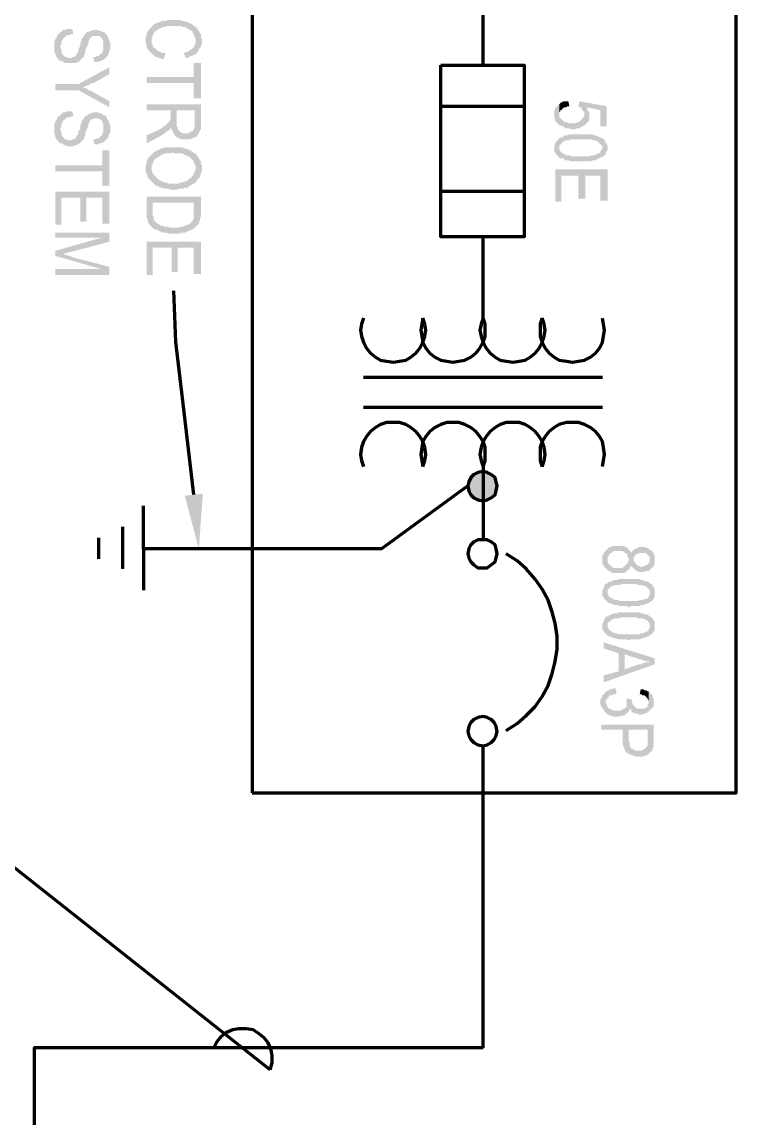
# Model space of a CAD drawing. Header units: inches. Extents: x -186 to 186, y -282 to 282.
# Drawn here: x -68.97 to -42.63, y -41.3 to -0.85 of the extents above; entities that cross this region are included whole.
import ezdxf

# ---------------------------------------------------------------- set-up
doc = ezdxf.new("R2010")
doc.units = ezdxf.units.IN
doc.header["$MEASUREMENT"] = 0
doc.layers.add('H', color=7, linetype='CONTINUOUS', lineweight=100)
doc.layers.add('P', color=250, linetype='CONTINUOUS', lineweight=100)

msp = doc.modelspace()

# ---------------------------------------------------------------- hatches: boundary and pattern name
at = {"layer": 'H', "linetype": 'Continuous'}
for points in [[(-62.556, -1.037), (-62.63, -1), (-62.667, -0.963), (-62.704, -0.926), (-62.815, -0.889), (-62.852, -0.852), (-62.889, -0.852), (-63, -0.815), (-63.074, -0.815), (-63.111, -0.778), (-63.185, -0.778), (-63.222, -0.778), (-63.481, -0.778), (-63.519, -0.778), (-63.593, -0.778), (-63.63, -0.815), (-63.704, -0.815), (-63.741, -0.815), (-63.815, -0.815), (-63.852, -0.852), (-63.889, -0.852), (-63.963, -0.889), (-64, -0.889), (-64.074, -0.926), (-64.111, -0.963), (-64.148, -1), (-64.185, -1.037), (-64.222, -1.074), (-64.259, -1.111), (-64.296, -1.148), (-64.333, -1.222), (-64.37, -1.259), (-64.37, -1.296), (-64.37, -1.37), (-64.407, -1.407), (-64.407, -1.481), (-64.407, -1.519), (-64.407, -1.556), (-64.407, -1.63), (-64.37, -1.704), (-64.37, -1.741), (-64.37, -1.778), (-64.333, -1.852), (-64.296, -1.889), (-64.296, -1.926), (-64.222, -1.963), (-64.222, -2), (-64.185, -2), (-64.185, -1.519), (-64.185, -1.444), (-64.148, -1.407), (-64.148, -1.333), (-64.111, -1.296), (-64.111, -1.259), (-64.074, -1.222), (-64.037, -1.185), (-63.963, -1.148), (-63.926, -1.111), (-63.852, -1.074), (-63.815, -1.074), (-63.778, -1.037), (-63.741, -1.037), (-63.667, -1.037), (-63.63, -1), (-63.556, -1), (-63.481, -1), (-63.222, -1), (-63.148, -1), (-63.111, -1), (-63.037, -1.037), (-63, -1.037), (-62.963, -1.037), (-62.889, -1.074), (-62.852, -1.111), (-62.778, -1.148), (-62.704, -1.185), (-62.667, -1.222), (-62.667, -1.259), (-62.63, -1.296), (-62.63, -1.333), (-62.593, -1.37), (-62.593, -1.444), (-62.556, -1.481), (-62.556, -1.556)], [(-65.704, -1.741), (-65.704, -1.63), (-65.741, -1.593), (-65.741, -1.519), (-65.778, -1.481), (-65.778, -1.444), (-65.815, -1.37), (-65.852, -1.333), (-65.852, -1.296), (-65.889, -1.259), (-65.963, -1.222), (-66, -1.222), (-66.037, -1.185), (-66.111, -1.185), (-66.148, -1.148), (-66.222, -1.148), (-66.259, -1.148), (-66.296, -1.148), (-66.333, -1.148), (-66.407, -1.185), (-66.444, -1.185), (-66.519, -1.222), (-66.556, -1.222), (-66.63, -1.296), (-66.667, -1.333), (-66.667, -1.37), (-66.704, -1.37), (-66.704, -1.407), (-66.741, -1.444), (-66.778, -1.519), (-66.778, -1.556), (-66.815, -1.63), (-66.815, -1.704), (-66.852, -1.815), (-66.889, -1.852), (-66.889, -1.926), (-66.889, -1.963), (-66.926, -2), (-66.963, -2.037), (-66.963, -2.074), (-67, -2.111), (-67.037, -2.148), (-67.111, -2.148), (-67.148, -2.185), (-67.185, -2.185), (-67.222, -2.185), (-67.259, -2.185), (-67.333, -2.148), (-67.37, -2.148), (-67.407, -2.111), (-67.444, -2.074), (-67.481, -2.037), (-67.481, -2), (-67.519, -1.963), (-67.519, -1.889), (-67.519, -1.852), (-67.556, -1.778), (-67.556, -1.222), (-67.593, -1.296), (-67.63, -1.296), (-67.667, -1.333), (-67.667, -1.37), (-67.704, -1.444), (-67.741, -1.481), (-67.741, -1.519), (-67.778, -1.593), (-67.778, -1.63), (-67.778, -1.704), (-67.778, -1.778), (-67.778, -1.852), (-67.778, -1.889), (-67.778, -1.963), (-67.741, -2), (-67.741, -2.037), (-67.704, -2.111), (-67.667, -2.185), (-67.63, -2.222), (-67.593, -2.259), (-67.556, -2.296), (-67.481, -2.296), (-67.444, -2.333), (-67.407, -2.37), (-67.333, -2.37), (-67.296, -2.37), (-67.074, -2.37), (-67.037, -2.37), (-66.963, -2.37), (-66.926, -2.333), (-66.889, -2.333), (-66.852, -2.296), (-66.815, -2.259), (-66.778, -2.222), (-66.741, -2.185), (-66.704, -2.148), (-66.667, -2.111), (-66.667, -2.074), (-66.667, -2.037), (-66.63, -2), (-66.63, -1.963), (-66.63, -1.889), (-66.593, -1.815), (-66.556, -1.741), (-66.519, -1.667), (-66.519, -1.593), (-66.481, -1.519), (-66.481, -1.481), (-66.444, -1.444), (-66.407, -1.407), (-66.37, -1.37), (-66.296, -1.37), (-66.222, -1.37), (-66.148, -1.37), (-66.111, -1.37), (-66.074, -1.407), (-66.037, -1.444), (-66, -1.481), (-66, -1.519), (-65.963, -1.556), (-65.963, -1.667), (-65.963, -1.741), (-65.926, -2.222), (-65.889, -2.185), (-65.852, -2.148), (-65.815, -2.111), (-65.778, -2.037), (-65.778, -2), (-65.741, -1.963), (-65.741, -1.889), (-65.704, -1.852), (-65.704, -1.778)], [(-67.074, -1.296), (-67.111, -1.111), (-67.222, -1.111), (-67.296, -1.111), (-67.333, -1.111), (-67.37, -1.148), (-67.444, -1.148), (-67.481, -1.185), (-67.519, -1.222), (-67.556, -1.222), (-67.556, -1.778), (-67.556, -1.741), (-67.519, -1.704), (-67.519, -1.63), (-67.519, -1.593), (-67.481, -1.519), (-67.444, -1.481), (-67.444, -1.444), (-67.37, -1.407), (-67.333, -1.37), (-67.296, -1.333), (-67.259, -1.333), (-67.185, -1.333), (-67.148, -1.296)], [(-62.333, -1.556), (-62.333, -1.481), (-62.37, -1.407), (-62.37, -1.37), (-62.37, -1.296), (-62.407, -1.259), (-62.444, -1.185), (-62.481, -1.148), (-62.481, -1.111), (-62.519, -1.074), (-62.556, -1.037), (-62.556, -1.556), (-62.556, -1.63), (-62.593, -1.667), (-62.593, -1.704), (-62.63, -1.778), (-62.667, -1.815), (-62.704, -1.852), (-62.778, -1.889), (-62.852, -1.963), (-62.926, -1.963), (-63, -2), (-62.926, -2.185), (-62.852, -2.185), (-62.815, -2.148), (-62.63, -2.074), (-62.556, -2.037), (-62.481, -1.963), (-62.444, -1.889), (-62.444, -1.852), (-62.407, -1.815), (-62.37, -1.778), (-62.37, -1.704), (-62.333, -1.667), (-62.333, -1.63)], [(-63.667, -2), (-63.704, -2), (-63.778, -2), (-63.852, -1.963), (-63.889, -1.963), (-63.926, -1.926), (-64, -1.889), (-64.037, -1.852), (-64.037, -1.815), (-64.074, -1.815), (-64.111, -1.778), (-64.148, -1.741), (-64.148, -1.667), (-64.185, -1.63), (-64.185, -1.593), (-64.185, -1.519), (-64.185, -2), (-64.148, -2.037), (-64.111, -2.074), (-64.074, -2.111), (-64.037, -2.148), (-63.963, -2.148), (-63.926, -2.185), (-63.852, -2.185), (-63.815, -2.222), (-63.741, -2.222)], [(-65.926, -2.222), (-65.963, -1.741), (-65.963, -1.778), (-65.963, -1.815), (-65.963, -1.889), (-66, -1.926), (-66, -2), (-66.037, -2), (-66.074, -2.037), (-66.111, -2.074), (-66.148, -2.111), (-66.222, -2.111), (-66.259, -2.148), (-66.333, -2.148), (-66.296, -2.333), (-66.259, -2.333), (-66.185, -2.333), (-66.148, -2.333), (-66.111, -2.296), (-66.037, -2.296), (-66, -2.259), (-65.963, -2.259)], [(-62.37, -3.667), (-62.37, -2.37), (-62.63, -2.37), (-62.63, -2.889), (-64.37, -2.889), (-64.37, -3.111), (-62.63, -3.111), (-62.63, -3.667)], [(-65.741, -2.778), (-65.741, -2.519), (-66.889, -3.148), (-66.704, -3.259), (-66.667, -3.259), (-66.63, -3.222), (-66.519, -3.185), (-66.444, -3.148), (-66.407, -3.111), (-66.333, -3.111)], [(-65.741, -4), (-65.741, -3.778), (-66.333, -3.444), (-66.407, -3.407), (-66.519, -3.37), (-66.556, -3.333), (-66.593, -3.296), (-66.667, -3.296), (-66.704, -3.259), (-66.889, -3.148), (-67.741, -3.148), (-67.741, -3.37), (-66.889, -3.37)], [(-62.37, -4.63), (-62.37, -3.889), (-64.37, -3.889), (-64.37, -4.111), (-63.481, -4.111), (-63.481, -4.333), (-63.481, -4.741), (-63.444, -4.815), (-63.444, -4.852), (-63.407, -4.889), (-63.37, -4.963), (-63.37, -5), (-63.333, -5.037), (-63.296, -5.074), (-63.259, -4.111), (-62.593, -4.111), (-62.593, -4.63), (-62.593, -5.111), (-62.519, -5.074), (-62.481, -5.037), (-62.481, -5), (-62.444, -4.963), (-62.444, -4.926), (-62.407, -4.889), (-62.407, -4.852), (-62.37, -4.815), (-62.37, -4.667)], [(-48.222, -4.667), (-48.222, -4.259), (-48.259, -4.37), (-48.296, -4.407), (-48.333, -4.444), (-48.37, -4.481), (-48.37, -4.519), (-48.407, -4.519), (-48.444, -4.556), (-48.519, -4.556), (-48.556, -4.593), (-48.778, -4.593), (-48.852, -4.556), (-48.889, -4.556), (-48.926, -4.556), (-49, -4.519), (-49, -4.481), (-49.037, -4.481), (-49.074, -4.444), (-49.111, -4.407), (-49.148, -4.37), (-49.148, -4.296), (-49.148, -4.259), (-49.148, -3.889), (-49.185, -3.926), (-49.222, -3.926), (-49.222, -3.963), (-49.259, -4), (-49.296, -4.037), (-49.333, -4.111), (-49.333, -4.148), (-49.333, -4.37), (-49.333, -4.407), (-49.296, -4.444), (-49.296, -4.519), (-49.259, -4.556), (-49.222, -4.593), (-49.185, -4.63), (-49.148, -4.667), (-49.111, -4.667), (-49.074, -4.704), (-49, -4.704), (-48.963, -4.741), (-48.926, -4.778), (-48.889, -4.778), (-48.815, -4.778), (-48.778, -4.778), (-48.704, -4.815), (-48.556, -4.815), (-48.519, -4.778), (-48.481, -4.778), (-48.407, -4.778), (-48.37, -4.741), (-48.333, -4.741), (-48.296, -4.704)], [(-48.778, -3.963), (-48.815, -3.778), (-48.889, -3.778), (-48.926, -3.778), (-49, -3.778), (-49.037, -3.815), (-49.074, -3.815), (-49.111, -3.852), (-49.148, -3.889), (-49.148, -4.259), (-49.148, -4.222), (-49.148, -4.185), (-49.111, -4.148), (-49.111, -4.111), (-49.037, -4.074), (-49.037, -4.037), (-49, -4.037), (-48.963, -4), (-48.889, -4), (-48.852, -3.963)], [(-47.407, -4.704), (-47.407, -3.963), (-48.407, -3.778), (-48.444, -3.963), (-48.407, -4), (-48.37, -4), (-48.333, -4.037), (-48.296, -4.111), (-48.259, -4.148), (-48.222, -4.185), (-48.222, -4.667), (-48.185, -4.667), (-48.185, -4.63), (-48.148, -4), (-47.63, -4.111), (-47.63, -4.704)], [(-48.037, -4.296), (-48.037, -4.222), (-48.037, -4.185), (-48.074, -4.148), (-48.111, -4.111), (-48.111, -4.037), (-48.148, -4), (-48.185, -4.63), (-48.148, -4.593), (-48.111, -4.556), (-48.074, -4.519), (-48.037, -4.444), (-48.037, -4.407), (-48.037, -4.37)], [(-65.704, -4.778), (-65.704, -4.667), (-65.741, -4.63), (-65.741, -4.556), (-65.778, -4.519), (-65.778, -4.481), (-65.815, -4.444), (-65.852, -4.37), (-65.852, -4.333), (-65.889, -4.296), (-65.963, -4.296), (-66, -4.259), (-66.037, -4.222), (-66.111, -4.222), (-66.148, -4.185), (-66.222, -4.185), (-66.259, -4.185), (-66.296, -4.185), (-66.333, -4.185), (-66.407, -4.222), (-66.444, -4.222), (-66.519, -4.259), (-66.556, -4.296), (-66.63, -4.333), (-66.667, -4.37), (-66.667, -4.407), (-66.704, -4.407), (-66.704, -4.444), (-66.741, -4.481), (-66.778, -4.556), (-66.778, -4.593), (-66.815, -4.667), (-66.815, -4.741), (-66.815, -4.778), (-66.852, -4.852), (-66.889, -4.889), (-66.889, -4.963), (-66.889, -5), (-66.926, -5.037), (-66.963, -5.074), (-66.963, -5.111), (-67, -5.148), (-67.037, -5.185), (-67.111, -5.185), (-67.148, -5.222), (-67.185, -5.222), (-67.222, -5.222), (-67.259, -5.222), (-67.333, -5.185), (-67.37, -5.185), (-67.407, -5.148), (-67.444, -5.111), (-67.481, -5.074), (-67.481, -5.037), (-67.519, -5), (-67.519, -4.926), (-67.519, -4.889), (-67.556, -4.815), (-67.556, -4.296), (-67.593, -4.333), (-67.63, -4.333), (-67.667, -4.37), (-67.667, -4.444), (-67.704, -4.481), (-67.741, -4.519), (-67.741, -4.556), (-67.778, -4.63), (-67.778, -4.667), (-67.778, -4.741), (-67.778, -4.815), (-67.778, -4.889), (-67.778, -4.926), (-67.778, -5), (-67.741, -5.037), (-67.741, -5.111), (-67.704, -5.148), (-67.667, -5.222), (-67.63, -5.259), (-67.593, -5.296), (-67.556, -5.333), (-67.481, -5.333), (-67.444, -5.37), (-67.407, -5.407), (-67.333, -5.407), (-67.296, -5.444), (-67.074, -5.444), (-67.037, -5.407), (-66.963, -5.407), (-66.926, -5.37), (-66.889, -5.37), (-66.852, -5.333), (-66.815, -5.296), (-66.778, -5.259), (-66.741, -5.222), (-66.704, -5.185), (-66.667, -5.148), (-66.667, -5.111), (-66.667, -5.074), (-66.63, -5.037), (-66.63, -5), (-66.63, -4.926), (-66.593, -4.852), (-66.556, -4.778), (-66.519, -4.704), (-66.519, -4.63), (-66.481, -4.556), (-66.481, -4.519), (-66.444, -4.481), (-66.407, -4.444), (-66.37, -4.444), (-66.296, -4.407), (-66.222, -4.407), (-66.148, -4.407), (-66.111, -4.444), (-66.074, -4.444), (-66.037, -4.481), (-66, -4.519), (-66, -4.556), (-65.963, -4.593), (-65.963, -4.704), (-65.963, -4.778), (-65.926, -5.259), (-65.889, -5.222), (-65.852, -5.185), (-65.815, -5.148), (-65.778, -5.111), (-65.778, -5.037), (-65.741, -5), (-65.741, -4.963), (-65.704, -4.889), (-65.704, -4.815)], [(-67.074, -4.333), (-67.111, -4.148), (-67.222, -4.148), (-67.296, -4.148), (-67.37, -4.185), (-67.444, -4.185), (-67.481, -4.222), (-67.519, -4.259), (-67.556, -4.296), (-67.556, -4.815), (-67.556, -4.778), (-67.519, -4.741), (-67.519, -4.667), (-67.519, -4.63), (-67.481, -4.556), (-67.444, -4.519), (-67.444, -4.481), (-67.37, -4.444), (-67.333, -4.407), (-67.296, -4.37), (-67.259, -4.37), (-67.185, -4.37), (-67.148, -4.333)], [(-63.481, -4.741), (-63.481, -4.333), (-63.481, -4.444), (-63.519, -4.481), (-63.519, -4.519), (-63.556, -4.556), (-63.593, -4.593), (-63.63, -4.63), (-63.667, -4.667), (-63.741, -4.704), (-63.778, -4.741), (-63.815, -4.778), (-63.889, -4.815), (-63.963, -4.852), (-64.37, -5.037), (-64.37, -5.333), (-63.815, -5.037), (-63.778, -5), (-63.704, -4.963), (-63.667, -4.926), (-63.63, -4.889), (-63.556, -4.852), (-63.519, -4.815), (-63.481, -4.778)], [(-62.593, -5.111), (-62.593, -4.63), (-62.593, -4.704), (-62.63, -4.815), (-62.667, -4.852), (-62.667, -4.889), (-62.704, -4.889), (-62.778, -4.926), (-62.815, -4.963), (-62.852, -4.963), (-63, -4.963), (-63.037, -4.963), (-63.111, -4.926), (-63.148, -4.889), (-63.185, -4.852), (-63.222, -4.815), (-63.222, -4.778), (-63.222, -4.741), (-63.259, -4.704), (-63.259, -4.111), (-63.296, -5.074), (-63.185, -5.148), (-63.148, -5.148), (-63.111, -5.185), (-63.037, -5.185), (-62.815, -5.185), (-62.778, -5.185), (-62.667, -5.148), (-62.63, -5.111)], [(-65.926, -5.259), (-65.963, -4.778), (-65.963, -4.815), (-65.963, -4.852), (-65.963, -4.926), (-66, -4.963), (-66, -5.037), (-66.037, -5.037), (-66.074, -5.074), (-66.111, -5.111), (-66.148, -5.148), (-66.222, -5.148), (-66.259, -5.185), (-66.333, -5.185), (-66.296, -5.37), (-66.259, -5.37), (-66.185, -5.37), (-66.148, -5.37), (-66.111, -5.333), (-66.037, -5.333), (-66, -5.296), (-65.963, -5.296)], [(-47.556, -5.852), (-47.556, -5.481), (-47.556, -5.519), (-47.593, -5.556), (-47.63, -5.63), (-47.63, -5.667), (-47.667, -5.704), (-47.741, -5.704), (-47.778, -5.741), (-47.815, -5.741), (-47.815, -5.778), (-47.852, -5.778), (-47.926, -5.778), (-47.963, -5.778), (-48.037, -5.815), (-48.148, -5.815), (-48.222, -5.815), (-48.519, -5.815), (-48.556, -5.815), (-48.704, -5.815), (-48.741, -5.778), (-48.815, -5.778), (-48.852, -5.778), (-48.889, -5.778), (-48.926, -5.741), (-48.963, -5.741), (-49, -5.704), (-49.074, -5.667), (-49.111, -5.63), (-49.111, -5.593), (-49.148, -5.556), (-49.148, -5.481), (-49.148, -5.148), (-49.185, -5.185), (-49.222, -5.222), (-49.259, -5.259), (-49.296, -5.296), (-49.296, -5.333), (-49.333, -5.407), (-49.333, -5.556), (-49.333, -5.63), (-49.296, -5.667), (-49.296, -5.704), (-49.259, -5.741), (-49.222, -5.778), (-49.185, -5.815), (-49.148, -5.852), (-49.111, -5.889), (-49.037, -5.889), (-49, -5.889), (-48.963, -5.926), (-48.926, -5.963), (-48.889, -5.963), (-48.815, -5.963), (-48.778, -5.963), (-48.741, -6), (-48.667, -6), (-48.63, -6), (-48.444, -6), (-48.37, -6), (-48.333, -6), (-48.296, -6), (-48.111, -6), (-48.037, -6), (-47.963, -6), (-47.926, -5.963), (-47.852, -5.963), (-47.815, -5.963), (-47.778, -5.926), (-47.741, -5.926), (-47.704, -5.889), (-47.667, -5.889), (-47.63, -5.852), (-47.593, -5.852)], [(-47.37, -5.481), (-47.37, -5.407), (-47.407, -5.37), (-47.407, -5.333), (-47.444, -5.296), (-47.481, -5.222), (-47.481, -5.185), (-47.519, -5.185), (-47.556, -5.148), (-47.63, -5.111), (-47.667, -5.111), (-47.704, -5.074), (-47.741, -5.074), (-47.815, -5.037), (-47.852, -5.037), (-47.889, -5.037), (-47.926, -5), (-48, -5), (-48.037, -5), (-48.111, -5), (-48.63, -5), (-48.667, -5), (-48.741, -5), (-48.778, -5), (-48.852, -5.037), (-48.889, -5.037), (-48.926, -5.037), (-48.963, -5.037), (-49, -5.074), (-49.037, -5.111), (-49.111, -5.111), (-49.148, -5.148), (-49.148, -5.481), (-49.148, -5.407), (-49.111, -5.37), (-49.074, -5.333), (-49.037, -5.296), (-49, -5.259), (-48.963, -5.259), (-48.926, -5.222), (-48.889, -5.222), (-48.852, -5.222), (-48.815, -5.222), (-48.741, -5.185), (-48.704, -5.185), (-48.63, -5.185), (-48.519, -5.185), (-48.444, -5.185), (-48.296, -5.185), (-48.222, -5.185), (-48.074, -5.185), (-48.037, -5.185), (-47.963, -5.185), (-47.926, -5.222), (-47.889, -5.222), (-47.852, -5.222), (-47.815, -5.222), (-47.778, -5.259), (-47.741, -5.259), (-47.704, -5.296), (-47.667, -5.333), (-47.63, -5.37), (-47.593, -5.407), (-47.556, -5.444), (-47.556, -5.852), (-47.519, -5.815), (-47.481, -5.778), (-47.444, -5.741), (-47.444, -5.704), (-47.407, -5.63), (-47.37, -5.593), (-47.37, -5.556)], [(-65.741, -6.889), (-65.741, -5.593), (-66, -5.593), (-66, -6.148), (-67.741, -6.148), (-67.741, -6.37), (-66, -6.37), (-66, -6.889)], [(-62.333, -6.222), (-62.333, -6.148), (-62.37, -6.111), (-62.37, -6.037), (-62.37, -6), (-62.407, -5.963), (-62.444, -5.889), (-62.481, -5.815), (-62.519, -5.778), (-62.556, -5.704), (-62.63, -5.704), (-62.63, -5.667), (-62.667, -5.667), (-62.704, -5.63), (-62.741, -5.593), (-62.778, -5.593), (-62.815, -5.556), (-62.889, -5.556), (-62.926, -5.519), (-63, -5.519), (-63.037, -5.481), (-63.111, -5.481), (-63.148, -5.481), (-63.222, -5.481), (-63.519, -5.481), (-63.593, -5.481), (-63.667, -5.481), (-63.704, -5.481), (-63.778, -5.519), (-63.815, -5.519), (-63.852, -5.519), (-63.889, -5.556), (-63.963, -5.593), (-64, -5.593), (-64.037, -5.63), (-64.111, -5.667), (-64.148, -5.704), (-64.185, -5.741), (-64.222, -5.778), (-64.259, -5.815), (-64.296, -5.852), (-64.333, -5.889), (-64.333, -5.926), (-64.37, -6), (-64.37, -6.037), (-64.37, -6.074), (-64.407, -6.148), (-64.407, -6.185), (-64.407, -6.222), (-64.407, -6.296), (-64.407, -6.37), (-64.37, -6.444), (-64.37, -6.481), (-64.333, -6.519), (-64.333, -6.593), (-64.296, -6.63), (-64.259, -6.667), (-64.222, -6.704), (-64.185, -6.741), (-64.185, -6.222), (-64.185, -6.148), (-64.148, -6.111), (-64.148, -6.074), (-64.111, -6), (-64.111, -5.963), (-64.074, -5.926), (-64.037, -5.889), (-63.963, -5.852), (-63.926, -5.815), (-63.889, -5.815), (-63.852, -5.778), (-63.815, -5.741), (-63.778, -5.741), (-63.704, -5.704), (-63.667, -5.704), (-63.593, -5.704), (-63.481, -5.704), (-63.407, -5.667), (-63.333, -5.704), (-63.185, -5.704), (-63.148, -5.704), (-63.074, -5.704), (-63.037, -5.704), (-63, -5.741), (-62.926, -5.778), (-62.889, -5.778), (-62.852, -5.815), (-62.815, -5.815), (-62.778, -5.852), (-62.667, -5.963), (-62.63, -6), (-62.63, -6.037), (-62.593, -6.111), (-62.556, -6.148), (-62.556, -6.778), (-62.519, -6.704), (-62.481, -6.667), (-62.481, -6.63), (-62.444, -6.63), (-62.407, -6.556), (-62.407, -6.519), (-62.37, -6.481), (-62.37, -6.407), (-62.333, -6.37), (-62.333, -6.296)], [(-62.556, -6.778), (-62.556, -6.259), (-62.556, -6.333), (-62.593, -6.37), (-62.63, -6.444), (-62.63, -6.481), (-62.667, -6.519), (-62.704, -6.556), (-62.704, -6.593), (-62.778, -6.63), (-62.815, -6.667), (-62.852, -6.704), (-62.889, -6.704), (-62.926, -6.741), (-63, -6.741), (-63.037, -6.778), (-63.074, -6.778), (-63.148, -6.778), (-63.185, -6.815), (-63.556, -6.815), (-63.593, -6.778), (-63.667, -6.778), (-63.704, -6.778), (-63.778, -6.741), (-63.815, -6.741), (-63.852, -6.704), (-63.889, -6.704), (-63.963, -6.63), (-64.074, -6.519), (-64.148, -6.444), (-64.148, -6.407), (-64.185, -6.333), (-64.185, -6.296), (-64.185, -6.222), (-64.185, -6.741), (-64.148, -6.778), (-64.111, -6.815), (-64.074, -6.852), (-64.037, -6.889), (-63.963, -6.889), (-63.926, -6.926), (-63.889, -6.963), (-63.852, -6.963), (-63.778, -6.963), (-63.741, -7), (-63.667, -7), (-63.63, -7), (-63.556, -7), (-63.519, -7.037), (-63.222, -7.037), (-63.185, -7), (-63.111, -7), (-63.074, -7), (-63, -7), (-62.963, -6.963), (-62.926, -6.963), (-62.852, -6.963), (-62.815, -6.926), (-62.741, -6.889), (-62.704, -6.852), (-62.63, -6.815)], [(-47.37, -7.444), (-47.37, -6.296), (-49.296, -6.296), (-49.296, -7.481), (-49.074, -7.481), (-49.074, -6.519), (-48.444, -6.519), (-48.444, -7.37), (-48.185, -7.37), (-48.185, -6.519), (-47.63, -6.519), (-47.63, -7.444)], [(-65.741, -8.296), (-65.741, -7.111), (-67.741, -7.111), (-67.741, -8.333), (-67.519, -8.333), (-67.519, -7.333), (-66.815, -7.333), (-66.815, -8.222), (-66.593, -8.222), (-66.593, -7.333), (-66, -7.333), (-66, -8.296)], [(-62.37, -7.852), (-62.37, -7.296), (-64.37, -7.296), (-64.37, -8), (-64.37, -8.074), (-64.333, -8.111), (-64.333, -8.185), (-64.333, -8.222), (-64.296, -8.259), (-64.296, -8.296), (-64.259, -8.333), (-64.222, -8.37), (-64.185, -8.407), (-64.148, -8.444), (-64.148, -7.519), (-62.63, -7.519), (-62.63, -7.852), (-62.593, -8.444), (-62.519, -8.37), (-62.481, -8.333), (-62.444, -8.296), (-62.444, -8.222), (-62.407, -8.185), (-62.407, -8.148), (-62.407, -8.111), (-62.37, -8.037), (-62.37, -8), (-62.37, -7.926)], [(-62.593, -8.444), (-62.63, -7.852), (-62.63, -7.926), (-62.63, -8), (-62.63, -8.037), (-62.63, -8.111), (-62.667, -8.148), (-62.667, -8.185), (-62.704, -8.222), (-62.741, -8.259), (-62.778, -8.296), (-62.815, -8.333), (-62.889, -8.333), (-62.926, -8.37), (-62.963, -8.37), (-63, -8.407), (-63.037, -8.407), (-63.111, -8.407), (-63.185, -8.444), (-63.296, -8.444), (-63.37, -8.444), (-63.407, -8.444), (-63.481, -8.444), (-63.519, -8.444), (-63.593, -8.407), (-63.667, -8.407), (-63.704, -8.407), (-63.741, -8.37), (-63.815, -8.37), (-63.852, -8.37), (-63.889, -8.333), (-63.963, -8.296), (-64, -8.259), (-64.037, -8.222), (-64.111, -8.148), (-64.111, -8.111), (-64.111, -8.037), (-64.148, -8), (-64.148, -7.519), (-64.148, -8.444), (-64.111, -8.481), (-64.037, -8.519), (-64, -8.519), (-63.926, -8.556), (-63.852, -8.593), (-63.815, -8.593), (-63.778, -8.63), (-63.704, -8.63), (-63.667, -8.63), (-63.63, -8.63), (-63.556, -8.667), (-63.148, -8.667), (-63.111, -8.63), (-63.037, -8.63), (-63, -8.63), (-62.963, -8.63), (-62.889, -8.593), (-62.815, -8.556), (-62.704, -8.519), (-62.667, -8.481), (-62.63, -8.481)], [(-65.741, -8.963), (-65.741, -8.63), (-67.741, -8.63), (-67.741, -8.815), (-66.037, -8.815)], [(-65.741, -8.963), (-66.037, -8.815), (-67.741, -9.296), (-67.444, -9.407), (-67.148, -9.333)], [(-65.741, -10.185), (-65.741, -9.889), (-67.148, -9.519), (-67.185, -9.481), (-67.259, -9.481), (-67.333, -9.444), (-67.37, -9.444), (-67.407, -9.444), (-67.444, -9.407), (-67.741, -9.296), (-67.741, -9.481), (-66.074, -9.963)], [(-62.37, -10.148), (-62.37, -8.963), (-64.37, -8.963), (-64.37, -10.185), (-64.148, -10.185), (-64.148, -9.185), (-63.444, -9.185), (-63.444, -10.074), (-63.222, -10.074), (-63.222, -9.185), (-62.63, -9.185), (-62.63, -10.148)], [(-65.741, -10.185), (-66.074, -9.963), (-67.741, -9.963), (-67.741, -10.185)], [(-52.407, -17.667), (-52.481, -17.815), (-52.481, -18.148)], [(-52.407, -17.667), (-52.407, -18.296), (-52.481, -18.148)], [(-52.296, -17.556), (-52.407, -17.667), (-52.407, -18.296)], [(-52.296, -17.556), (-52.296, -18.407), (-52.407, -18.296)], [(-52.148, -17.481), (-52.296, -17.556), (-52.296, -18.407)], [(-52.148, -17.481), (-52.148, -18.481), (-52.296, -18.407)], [(-51.963, -17.444), (-52.148, -17.481), (-52.148, -18.481)], [(-51.963, -17.444), (-51.963, -18.519), (-52.148, -18.481)], [(-51.815, -17.481), (-51.963, -17.444), (-51.963, -18.519)], [(-51.815, -17.481), (-51.815, -18.481), (-51.963, -18.519)], [(-51.667, -17.556), (-51.815, -17.481), (-51.815, -18.481)], [(-51.667, -17.556), (-51.667, -18.407), (-51.815, -18.481)], [(-51.519, -17.667), (-51.667, -17.556), (-51.667, -18.407)], [(-51.519, -17.667), (-51.519, -18.296), (-51.667, -18.407)], [(-51.481, -17.815), (-51.519, -17.667), (-51.519, -18.296)], [(-52.481, -17.815), (-52.481, -18.148), (-52.519, -17.963)], [(-51.481, -17.815), (-51.481, -18.148), (-51.519, -18.296)], [(-51.444, -17.963), (-51.481, -17.815), (-51.481, -18.148)], [(-62.296, -18.259), (-62.444, -20.296), (-62.963, -18.333)], [(-46.556, -20.333), (-46.63, -20.296), (-46.667, -20.222), (-46.704, -20.222), (-46.778, -20.185), (-46.815, -20.185), (-46.852, -20.185), (-47.074, -20.185), (-47.148, -20.185), (-47.185, -20.185), (-47.222, -20.222), (-47.296, -20.222), (-47.37, -20.296), (-47.407, -20.333), (-47.444, -20.37), (-47.481, -20.407), (-47.519, -20.444), (-47.519, -20.481), (-47.556, -20.519), (-47.556, -20.593), (-47.556, -20.778), (-47.556, -20.852), (-47.519, -20.889), (-47.519, -20.926), (-47.481, -20.963), (-47.444, -21), (-47.407, -21.037), (-47.37, -21.074), (-47.37, -20.63), (-47.37, -20.593), (-47.333, -20.556), (-47.296, -20.481), (-47.259, -20.444), (-47.222, -20.444), (-47.148, -20.37), (-47.111, -20.37), (-47.037, -20.37), (-46.963, -20.37), (-46.889, -20.37), (-46.815, -20.37), (-46.778, -20.407), (-46.741, -20.444), (-46.704, -20.444), (-46.667, -20.481), (-46.63, -20.519), (-46.63, -20.593), (-46.593, -20.63), (-46.593, -20.667)], [(-45.815, -20.333), (-45.852, -20.296), (-45.889, -20.259), (-45.926, -20.259), (-46, -20.222), (-46.037, -20.222), (-46.111, -20.222), (-46.148, -20.222), (-46.185, -20.222), (-46.259, -20.259), (-46.296, -20.259), (-46.333, -20.296), (-46.37, -20.296), (-46.407, -20.333), (-46.444, -20.37), (-46.481, -20.407), (-46.481, -20.481), (-46.481, -20.444), (-46.519, -20.407), (-46.556, -20.37), (-46.556, -20.333), (-46.593, -20.667), (-46.593, -20.741), (-46.63, -20.778), (-46.63, -20.815), (-46.667, -20.852), (-46.704, -20.889), (-46.741, -20.926), (-46.778, -20.963), (-46.815, -21), (-46.889, -21), (-47.111, -21), (-47.148, -21), (-47.185, -20.963), (-47.222, -20.963), (-47.259, -20.889), (-47.296, -20.889), (-47.333, -20.852), (-47.37, -20.778), (-47.37, -20.741), (-47.37, -20.704), (-47.37, -21.074), (-47.259, -21.148), (-47.185, -21.185), (-47.148, -21.185), (-47.111, -21.185), (-46.852, -21.185), (-46.815, -21.185), (-46.778, -21.185), (-46.704, -21.148), (-46.667, -21.148), (-46.667, -21.111), (-46.63, -21.074), (-46.556, -21.037), (-46.556, -21), (-46.519, -20.963), (-46.481, -20.889), (-46.481, -20.926), (-46.444, -20.963), (-46.444, -21), (-46.407, -20.704), (-46.407, -20.63), (-46.37, -20.593), (-46.37, -20.556), (-46.333, -20.519), (-46.296, -20.481), (-46.259, -20.481), (-46.185, -20.444), (-46.148, -20.444), (-46.074, -20.444), (-45.963, -20.444), (-45.926, -20.481), (-45.889, -20.519), (-45.852, -20.556), (-45.815, -20.593), (-45.815, -20.63), (-45.815, -20.667)], [(-45.63, -20.667), (-45.63, -20.556), (-45.63, -20.519), (-45.667, -20.481), (-45.667, -20.444), (-45.704, -20.407), (-45.741, -20.37), (-45.778, -20.333), (-45.815, -20.333), (-45.815, -20.741), (-45.815, -20.778), (-45.852, -20.815), (-45.889, -20.852), (-45.889, -20.889), (-45.963, -20.889), (-46, -20.926), (-46.037, -20.926), (-46.111, -20.963), (-46.148, -20.963), (-46.185, -20.926), (-46.222, -20.926), (-46.333, -20.852), (-46.333, -20.815), (-46.37, -20.778), (-46.407, -20.741), (-46.407, -20.704), (-46.444, -21), (-46.37, -21.037), (-46.333, -21.074), (-46.333, -21.111), (-46.259, -21.111), (-46.222, -21.148), (-46.037, -21.148), (-45.963, -21.111), (-45.852, -21.111), (-45.815, -21.074), (-45.778, -21.037), (-45.741, -21), (-45.704, -20.963), (-45.667, -20.926), (-45.667, -20.889), (-45.63, -20.852), (-45.63, -20.778), (-45.63, -20.741)], [(-45.63, -21.889), (-45.63, -21.815), (-45.63, -21.778), (-45.63, -21.741), (-45.667, -21.704), (-45.704, -21.667), (-45.704, -21.63), (-45.815, -21.556), (-45.852, -21.519), (-45.889, -21.519), (-45.963, -21.481), (-46.037, -21.481), (-46.074, -21.444), (-46.111, -21.444), (-46.148, -21.444), (-46.222, -21.407), (-46.296, -21.407), (-46.333, -21.407), (-46.852, -21.407), (-46.889, -21.407), (-46.963, -21.407), (-47, -21.444), (-47.074, -21.444), (-47.111, -21.444), (-47.148, -21.444), (-47.185, -21.481), (-47.222, -21.481), (-47.296, -21.519), (-47.333, -21.519), (-47.37, -21.556), (-47.37, -21.889), (-47.37, -21.815), (-47.333, -21.778), (-47.296, -21.741), (-47.259, -21.704), (-47.222, -21.667), (-47.185, -21.667), (-47.148, -21.667), (-47.111, -21.63), (-47.074, -21.63), (-47.037, -21.63), (-46.963, -21.63), (-46.926, -21.63), (-46.852, -21.593), (-46.741, -21.593), (-46.667, -21.593), (-46.519, -21.593), (-46.444, -21.593), (-46.296, -21.593), (-46.259, -21.63), (-46.185, -21.63), (-46.148, -21.63), (-46.111, -21.63), (-46.074, -21.63), (-46.037, -21.667), (-46, -21.667), (-45.963, -21.667), (-45.926, -21.704), (-45.889, -21.741), (-45.852, -21.778), (-45.815, -21.815), (-45.815, -21.852), (-45.815, -22.259), (-45.741, -22.222), (-45.704, -22.185), (-45.667, -22.148), (-45.667, -22.111), (-45.63, -22.037), (-45.63, -22), (-45.63, -21.963)], [(-45.815, -22.259), (-45.815, -21.889), (-45.815, -21.926), (-45.815, -22), (-45.852, -22.037), (-45.852, -22.074), (-45.889, -22.111), (-45.963, -22.148), (-46, -22.148), (-46.037, -22.148), (-46.037, -22.185), (-46.111, -22.185), (-46.148, -22.185), (-46.185, -22.185), (-46.259, -22.222), (-46.37, -22.222), (-46.444, -22.222), (-46.741, -22.222), (-46.815, -22.222), (-46.926, -22.222), (-46.963, -22.185), (-47.037, -22.185), (-47.074, -22.185), (-47.111, -22.185), (-47.148, -22.148), (-47.185, -22.148), (-47.222, -22.111), (-47.296, -22.074), (-47.333, -22.037), (-47.333, -22), (-47.37, -21.963), (-47.37, -21.889), (-47.37, -21.556), (-47.444, -21.593), (-47.481, -21.63), (-47.481, -21.667), (-47.519, -21.704), (-47.519, -21.778), (-47.556, -21.815), (-47.556, -22), (-47.556, -22.037), (-47.519, -22.074), (-47.519, -22.111), (-47.481, -22.148), (-47.444, -22.185), (-47.407, -22.222), (-47.37, -22.259), (-47.333, -22.296), (-47.296, -22.296), (-47.222, -22.333), (-47.185, -22.333), (-47.148, -22.37), (-47.111, -22.37), (-47.037, -22.37), (-47, -22.37), (-46.963, -22.407), (-46.889, -22.407), (-46.852, -22.407), (-46.667, -22.407), (-46.593, -22.444), (-46.556, -22.444), (-46.519, -22.407), (-46.333, -22.407), (-46.259, -22.407), (-46.185, -22.407), (-46.148, -22.37), (-46.111, -22.37), (-46.037, -22.37), (-46, -22.333), (-45.963, -22.333), (-45.926, -22.333), (-45.889, -22.296), (-45.852, -22.296)], [(-45.63, -23.148), (-45.63, -23.037), (-45.63, -23), (-45.63, -22.963), (-45.667, -22.926), (-45.704, -22.889), (-45.704, -22.852), (-45.778, -22.815), (-45.815, -22.778), (-45.852, -22.741), (-45.889, -22.741), (-45.926, -22.704), (-45.963, -22.704), (-46.037, -22.704), (-46.074, -22.667), (-46.111, -22.667), (-46.148, -22.667), (-46.222, -22.63), (-46.296, -22.63), (-46.333, -22.63), (-46.852, -22.63), (-46.889, -22.63), (-46.963, -22.63), (-47, -22.667), (-47.074, -22.667), (-47.111, -22.667), (-47.148, -22.667), (-47.185, -22.704), (-47.222, -22.704), (-47.296, -22.741), (-47.333, -22.741), (-47.333, -22.778), (-47.37, -22.778), (-47.37, -23.148), (-47.37, -23.111), (-47.37, -23.037), (-47.333, -23), (-47.296, -22.963), (-47.259, -22.963), (-47.222, -22.889), (-47.185, -22.889), (-47.148, -22.889), (-47.111, -22.852), (-47.074, -22.852), (-47.037, -22.852), (-46.963, -22.852), (-46.926, -22.852), (-46.852, -22.815), (-46.741, -22.815), (-46.667, -22.815), (-46.519, -22.815), (-46.444, -22.815), (-46.296, -22.815), (-46.259, -22.852), (-46.185, -22.852), (-46.148, -22.852), (-46.111, -22.852), (-46.074, -22.852), (-46.037, -22.889), (-46, -22.889), (-45.963, -22.889), (-45.926, -22.926), (-45.889, -22.963), (-45.852, -23), (-45.815, -23.037), (-45.815, -23.074), (-45.815, -23.481), (-45.741, -23.444), (-45.704, -23.407), (-45.667, -23.37), (-45.667, -23.333), (-45.63, -23.296), (-45.63, -23.222), (-45.63, -23.185)], [(-45.815, -23.481), (-45.815, -23.111), (-45.815, -23.148), (-45.815, -23.222), (-45.852, -23.259), (-45.852, -23.296), (-45.889, -23.333), (-45.963, -23.37), (-46, -23.37), (-46.037, -23.37), (-46.037, -23.407), (-46.111, -23.407), (-46.148, -23.407), (-46.185, -23.444), (-46.259, -23.444), (-46.37, -23.444), (-46.444, -23.444), (-46.741, -23.444), (-46.815, -23.444), (-46.926, -23.444), (-46.963, -23.444), (-47.037, -23.407), (-47.074, -23.407), (-47.111, -23.407), (-47.148, -23.37), (-47.185, -23.37), (-47.222, -23.37), (-47.222, -23.333), (-47.296, -23.296), (-47.333, -23.259), (-47.333, -23.222), (-47.37, -23.185), (-47.37, -23.148), (-47.37, -22.778), (-47.444, -22.815), (-47.481, -22.852), (-47.481, -22.889), (-47.519, -22.963), (-47.519, -23), (-47.556, -23.037), (-47.556, -23.222), (-47.556, -23.259), (-47.519, -23.296), (-47.519, -23.333), (-47.481, -23.37), (-47.444, -23.444), (-47.407, -23.444), (-47.37, -23.481), (-47.333, -23.519), (-47.296, -23.519), (-47.222, -23.556), (-47.185, -23.556), (-47.148, -23.593), (-47.111, -23.593), (-47.037, -23.593), (-47, -23.63), (-46.963, -23.63), (-46.889, -23.63), (-46.852, -23.63), (-46.667, -23.63), (-46.593, -23.667), (-46.556, -23.667), (-46.519, -23.63), (-46.333, -23.63), (-46.259, -23.63), (-46.185, -23.63), (-46.148, -23.63), (-46.111, -23.593), (-46.037, -23.593), (-46, -23.556), (-45.963, -23.556), (-45.926, -23.556), (-45.889, -23.519), (-45.852, -23.519)], [(-45.63, -24.556), (-45.63, -24.333), (-47.519, -23.741), (-47.519, -23.963), (-46.963, -24.148), (-46.963, -24.815), (-46.741, -24.185), (-46.185, -24.37), (-46.148, -24.37), (-46.074, -24.407), (-46.037, -24.407), (-45.963, -24.444), (-45.852, -24.444), (-45.815, -24.444)], [(-45.63, -24.556), (-45.815, -24.444), (-45.852, -24.481), (-45.889, -24.481), (-45.926, -24.481), (-46, -24.481), (-46.037, -24.519), (-46.111, -24.519), (-46.148, -24.556), (-46.222, -24.556), (-46.741, -24.741), (-46.741, -24.185), (-46.963, -24.815), (-47.519, -24.963), (-47.519, -25.222)], [(-47.037, -25.63), (-47.074, -25.444), (-47.148, -25.444), (-47.259, -25.481), (-47.296, -25.481), (-47.333, -25.519), (-47.407, -25.556), (-47.444, -25.556), (-47.444, -25.963), (-47.444, -25.889), (-47.407, -25.852), (-47.407, -25.815), (-47.37, -25.815), (-47.333, -25.778), (-47.333, -25.741), (-47.296, -25.704), (-47.222, -25.704), (-47.185, -25.667), (-47.111, -25.667)], [(-46.63, -26.333), (-46.667, -25.963), (-46.667, -26), (-46.667, -26.111), (-46.704, -26.148), (-46.741, -26.185), (-46.778, -26.185), (-46.815, -26.222), (-46.852, -26.222), (-46.889, -26.259), (-47.148, -26.259), (-47.185, -26.259), (-47.222, -26.222), (-47.296, -26.185), (-47.333, -26.185), (-47.37, -26.148), (-47.37, -26.111), (-47.407, -26.037), (-47.444, -26), (-47.444, -25.963), (-47.444, -25.556), (-47.481, -25.63), (-47.519, -25.667), (-47.556, -25.704), (-47.556, -25.741), (-47.593, -25.815), (-47.63, -25.852), (-47.63, -26.037), (-47.593, -26.111), (-47.556, -26.148), (-47.556, -26.185), (-47.519, -26.222), (-47.481, -26.296), (-47.407, -26.37), (-47.333, -26.407), (-47.296, -26.444), (-47.222, -26.444), (-47.185, -26.481), (-47.148, -26.481), (-47.074, -26.481), (-46.963, -26.481), (-46.852, -26.444), (-46.815, -26.444), (-46.778, -26.444), (-46.704, -26.407), (-46.667, -26.37)], [(-46.481, -25.852), (-46.667, -25.815), (-46.667, -25.852), (-46.667, -25.926), (-46.667, -25.963), (-46.63, -26.333), (-46.593, -26.296), (-46.556, -26.222), (-46.556, -26.185), (-46.519, -26.185), (-46.519, -26.222), (-46.481, -26.296), (-46.481, -25.889)], [(-45.667, -25.963), (-45.667, -25.852), (-45.667, -25.815), (-45.704, -25.778), (-45.704, -25.704), (-45.741, -25.667), (-45.815, -25.593), (-45.852, -25.556), (-45.852, -26), (-45.889, -26.037), (-45.889, -26.111), (-45.926, -26.148), (-45.963, -26.148), (-46, -26.185), (-46.037, -26.185), (-46.111, -26.185), (-46.185, -26.185), (-46.259, -26.185), (-46.296, -26.185), (-46.333, -26.148), (-46.37, -26.111), (-46.444, -26.037), (-46.444, -26), (-46.481, -25.926), (-46.481, -25.889), (-46.481, -26.296), (-46.444, -26.333), (-46.37, -26.333), (-46.37, -26.37), (-46.333, -26.37), (-46.259, -26.37), (-46.222, -26.407), (-46.074, -26.407), (-46.037, -26.37), (-45.963, -26.37), (-45.926, -26.333), (-45.889, -26.333), (-45.852, -26.296), (-45.815, -26.259), (-45.778, -26.222), (-45.704, -26.148), (-45.667, -26.111), (-45.667, -26.037), (-45.667, -26)], [(-45.852, -25.556), (-45.889, -25.556), (-45.926, -25.519), (-46, -25.519), (-46.037, -25.481), (-46.111, -25.481), (-46.148, -25.481), (-46.185, -25.667), (-46.111, -25.667), (-46.074, -25.704), (-46, -25.704), (-45.926, -25.778), (-45.889, -25.815), (-45.889, -25.852), (-45.852, -25.889), (-45.852, -25.963)], [(-45.667, -27.333), (-45.667, -26.778), (-47.593, -26.778), (-47.593, -26.963), (-46.815, -26.963), (-46.815, -27.37), (-46.815, -27.407), (-46.815, -27.519), (-46.778, -27.593), (-46.778, -27.63), (-46.741, -27.667), (-46.741, -27.704), (-46.704, -27.778), (-46.667, -27.815), (-46.63, -27.815), (-46.63, -27.852), (-46.593, -27.852), (-46.593, -26.963), (-45.889, -26.963), (-45.889, -27.889), (-45.852, -27.852), (-45.815, -27.815), (-45.741, -27.741), (-45.704, -27.704), (-45.704, -27.667), (-45.704, -27.63), (-45.667, -27.593), (-45.667, -27.519), (-45.667, -27.481), (-45.667, -27.407)], [(-45.889, -27.889), (-45.889, -27.37), (-45.889, -27.444), (-45.889, -27.519), (-45.889, -27.556), (-45.926, -27.593), (-45.963, -27.63), (-46, -27.667), (-46.037, -27.704), (-46.074, -27.704), (-46.111, -27.741), (-46.185, -27.741), (-46.222, -27.741), (-46.259, -27.741), (-46.333, -27.741), (-46.37, -27.704), (-46.407, -27.704), (-46.444, -27.667), (-46.481, -27.667), (-46.519, -27.63), (-46.519, -27.593), (-46.556, -27.556), (-46.556, -27.481), (-46.556, -27.444), (-46.593, -27.37), (-46.593, -26.963), (-46.593, -27.852), (-46.519, -27.889), (-46.481, -27.889), (-46.444, -27.926), (-46.37, -27.926), (-46.333, -27.963), (-46.296, -27.963), (-46.185, -27.963), (-46.148, -27.963), (-46.074, -27.963), (-46.037, -27.926), (-45.963, -27.926), (-45.926, -27.889)]]:
    msp.add_hatch(color=0, dxfattribs=at).paths.add_polyline_path(points)

# ---------------------------------------------------------------- linework, layer by layer
at = {"layer": 'P', "color": 0, "linetype": 'Continuous'}
for points in [[(-60.481, -29.296), (-42.63, -29.296), (-42.63, 12), (-60.481, 12), (-60.481, -29.296)], [(-51.963, -2.444), (-51.963, 1.778)], [(-53.519, -2.444), (-50.444, -2.444), (-50.444, -8.778), (-53.519, -8.778), (-53.519, -2.444)], [(-53.519, -3.963), (-50.444, -3.963), (-50.444, -7.111), (-53.519, -7.111), (-53.519, -3.963)], [(-51.963, -11.778), (-51.963, -8.778)], [(-62.63, -18.296), (-62.852, -16.407), (-63.074, -14.519), (-63.296, -12.667), (-63.333, -11.704), (-63.37, -10.778)], [(-56.37, -11.778), (-56.444, -12), (-56.481, -12.222), (-56.444, -12.444), (-56.37, -12.667), (-56.259, -12.889), (-56.111, -13.074), (-55.926, -13.222), (-55.741, -13.333), (-55.519, -13.37), (-55.259, -13.407), (-55.037, -13.37), (-54.815, -13.333), (-54.63, -13.222), (-54.444, -13.074), (-54.296, -12.889), (-54.185, -12.667), (-54.111, -12.444), (-54.074, -12.222), (-54.111, -12), (-54.185, -11.778)], [(-54.185, -11.778), (-54.222, -12), (-54.259, -12.222), (-54.222, -12.444), (-54.185, -12.667), (-54.074, -12.889), (-53.926, -13.074), (-53.741, -13.222), (-53.519, -13.333), (-53.296, -13.37), (-53.074, -13.407), (-52.852, -13.37), (-52.63, -13.333), (-52.407, -13.222), (-52.222, -13.074), (-52.074, -12.889), (-51.963, -12.667), (-51.889, -12.444), (-51.889, -12.222), (-51.889, -12), (-51.963, -11.778)], [(-51.963, -11.778), (-52.037, -12), (-52.074, -12.222), (-52.037, -12.444), (-51.963, -12.667), (-51.852, -12.889), (-51.704, -13.074), (-51.519, -13.222), (-51.333, -13.333), (-51.111, -13.37), (-50.852, -13.407), (-50.63, -13.37), (-50.407, -13.333), (-50.222, -13.222), (-50.037, -13.074), (-49.889, -12.889), (-49.778, -12.667), (-49.704, -12.444), (-49.667, -12.222), (-49.704, -12), (-49.778, -11.778)], [(-49.778, -11.778), (-49.852, -12), (-49.852, -12.222), (-49.852, -12.444), (-49.778, -12.667), (-49.667, -12.889), (-49.519, -13.074), (-49.333, -13.222), (-49.148, -13.333), (-48.889, -13.37), (-48.667, -13.407), (-48.444, -13.37), (-48.222, -13.333), (-48, -13.222), (-47.815, -13.074), (-47.667, -12.889), (-47.556, -12.667), (-47.519, -12.444), (-47.481, -12.222), (-47.519, -12), (-47.556, -11.778)], [(-56.37, -13.963), (-47.556, -13.963)], [(-47.556, -15.074), (-56.37, -15.074)], [(-54.185, -17.259), (-54.111, -17.037), (-54.074, -16.815), (-54.111, -16.556), (-54.185, -16.333), (-54.296, -16.148), (-54.444, -15.963), (-54.63, -15.815), (-54.815, -15.704), (-55.037, -15.63), (-55.259, -15.63), (-55.519, -15.63), (-55.741, -15.704), (-55.926, -15.815), (-56.111, -15.963), (-56.259, -16.148), (-56.37, -16.333), (-56.444, -16.556), (-56.481, -16.815), (-56.444, -17.037), (-56.37, -17.259)], [(-51.963, -17.259), (-51.889, -17.037), (-51.889, -16.815), (-51.889, -16.556), (-51.963, -16.333), (-52.074, -16.148), (-52.222, -15.963), (-52.407, -15.815), (-52.63, -15.704), (-52.852, -15.63), (-53.074, -15.63), (-53.296, -15.63), (-53.519, -15.704), (-53.741, -15.815), (-53.926, -15.963), (-54.074, -16.148), (-54.185, -16.333), (-54.222, -16.556), (-54.259, -16.815), (-54.222, -17.037), (-54.185, -17.259)], [(-49.778, -17.259), (-49.704, -17.037), (-49.667, -16.815), (-49.704, -16.556), (-49.778, -16.333), (-49.889, -16.148), (-50.037, -15.963), (-50.222, -15.815), (-50.407, -15.704), (-50.63, -15.63), (-50.852, -15.63), (-51.111, -15.63), (-51.333, -15.704), (-51.519, -15.815), (-51.704, -15.963), (-51.852, -16.148), (-51.963, -16.333), (-52.037, -16.556), (-52.074, -16.815), (-52.037, -17.037), (-51.963, -17.259), (-51.963, -19.963)], [(-47.556, -17.259), (-47.519, -17.037), (-47.481, -16.815), (-47.519, -16.556), (-47.556, -16.333), (-47.667, -16.148), (-47.815, -15.963), (-48, -15.815), (-48.222, -15.704), (-48.444, -15.63), (-48.667, -15.63), (-48.889, -15.63), (-49.148, -15.704), (-49.333, -15.815), (-49.519, -15.963), (-49.667, -16.148), (-49.778, -16.333), (-49.852, -16.556), (-49.852, -16.815), (-49.852, -17.037), (-49.778, -17.259)], [(-51.963, -18.519), (-51.815, -18.481), (-51.667, -18.407), (-51.519, -18.296), (-51.481, -18.148), (-51.444, -17.963), (-51.481, -17.815), (-51.519, -17.667), (-51.667, -17.556), (-51.815, -17.481), (-51.963, -17.444), (-52.148, -17.481), (-52.296, -17.556), (-52.407, -17.667), (-52.481, -17.815), (-52.519, -17.963), (-52.481, -18.148), (-52.407, -18.296), (-52.296, -18.407), (-52.148, -18.481), (-51.963, -18.519)], [(-52.519, -17.963), (-55.704, -20.296), (-64.481, -20.296), (-64.481, -18.704)], [(-65.259, -19.481), (-65.259, -21.037)], [(-66.148, -19.889), (-66.148, -20.667)], [(-51.963, -21), (-51.815, -21), (-51.667, -20.889), (-51.519, -20.778), (-51.481, -20.63), (-51.444, -20.481), (-51.481, -20.296), (-51.519, -20.148), (-51.667, -20.037), (-51.815, -19.963), (-51.963, -19.963), (-52.148, -19.963), (-52.296, -20.037), (-52.407, -20.148), (-52.481, -20.296), (-52.519, -20.481), (-52.481, -20.63), (-52.407, -20.778), (-52.296, -20.889), (-52.148, -21), (-51.963, -21)], [(-64.481, -20.296), (-64.481, -21.815)], [(-51.111, -27), (-50.704, -26.741), (-50.37, -26.444), (-50.037, -26.111), (-49.778, -25.741), (-49.556, -25.333), (-49.407, -24.889), (-49.296, -24.444), (-49.222, -24), (-49.222, -23.519), (-49.296, -23.037), (-49.407, -22.63), (-49.556, -22.185), (-49.778, -21.778), (-50.037, -21.407), (-50.37, -21.037), (-50.704, -20.741), (-51.111, -20.481)], [(-51.963, -27.556), (-51.815, -27.519), (-51.667, -27.444), (-51.556, -27.333), (-51.481, -27.185), (-51.444, -27.037), (-51.481, -26.852), (-51.556, -26.704), (-51.667, -26.593), (-51.815, -26.519), (-51.963, -26.481), (-52.148, -26.519), (-52.296, -26.593), (-52.407, -26.704), (-52.481, -26.852), (-52.519, -27.037), (-52.481, -27.185), (-52.407, -27.333), (-52.296, -27.444), (-52.148, -27.519), (-51.963, -27.556)], [(-51.963, -38.704), (-51.963, -27.556)], [(-59.815, -39.519), (-72.333, -29.63)], [(-59.815, -39.519), (-59.741, -39.259), (-59.741, -39), (-59.778, -38.778), (-59.889, -38.519), (-60.037, -38.333), (-60.222, -38.185), (-60.444, -38.037), (-60.704, -38), (-60.963, -38), (-61.185, -38.037), (-61.444, -38.148), (-61.63, -38.296), (-61.778, -38.481), (-61.889, -38.704)], [(-51.963, -38.704), (-68.519, -38.704), (-68.519, -59.704)]]:
    msp.add_lwpolyline(points, dxfattribs=at)

doc.saveas('drawing.dxf')
